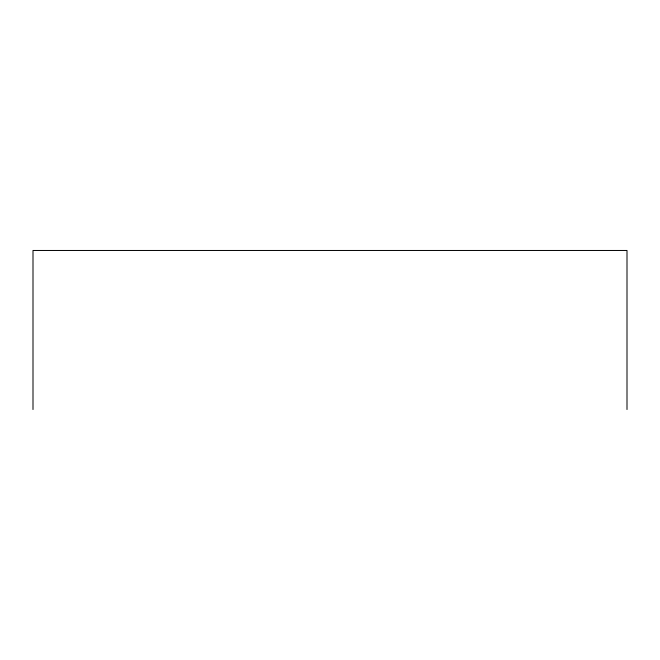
<?xml version="1.0" encoding="UTF-8"?>
<svg xmlns="http://www.w3.org/2000/svg" width="660" height="660" viewBox="0 0 660 660"><rect width="100%" height="100%" fill="white"/><g stroke="black" fill="none" stroke-linecap="round" stroke-linejoin="round"><path stroke-width="0.99" d="M627 409.53L627 250.47L33 250.47L33 409.53"/></g></svg>
